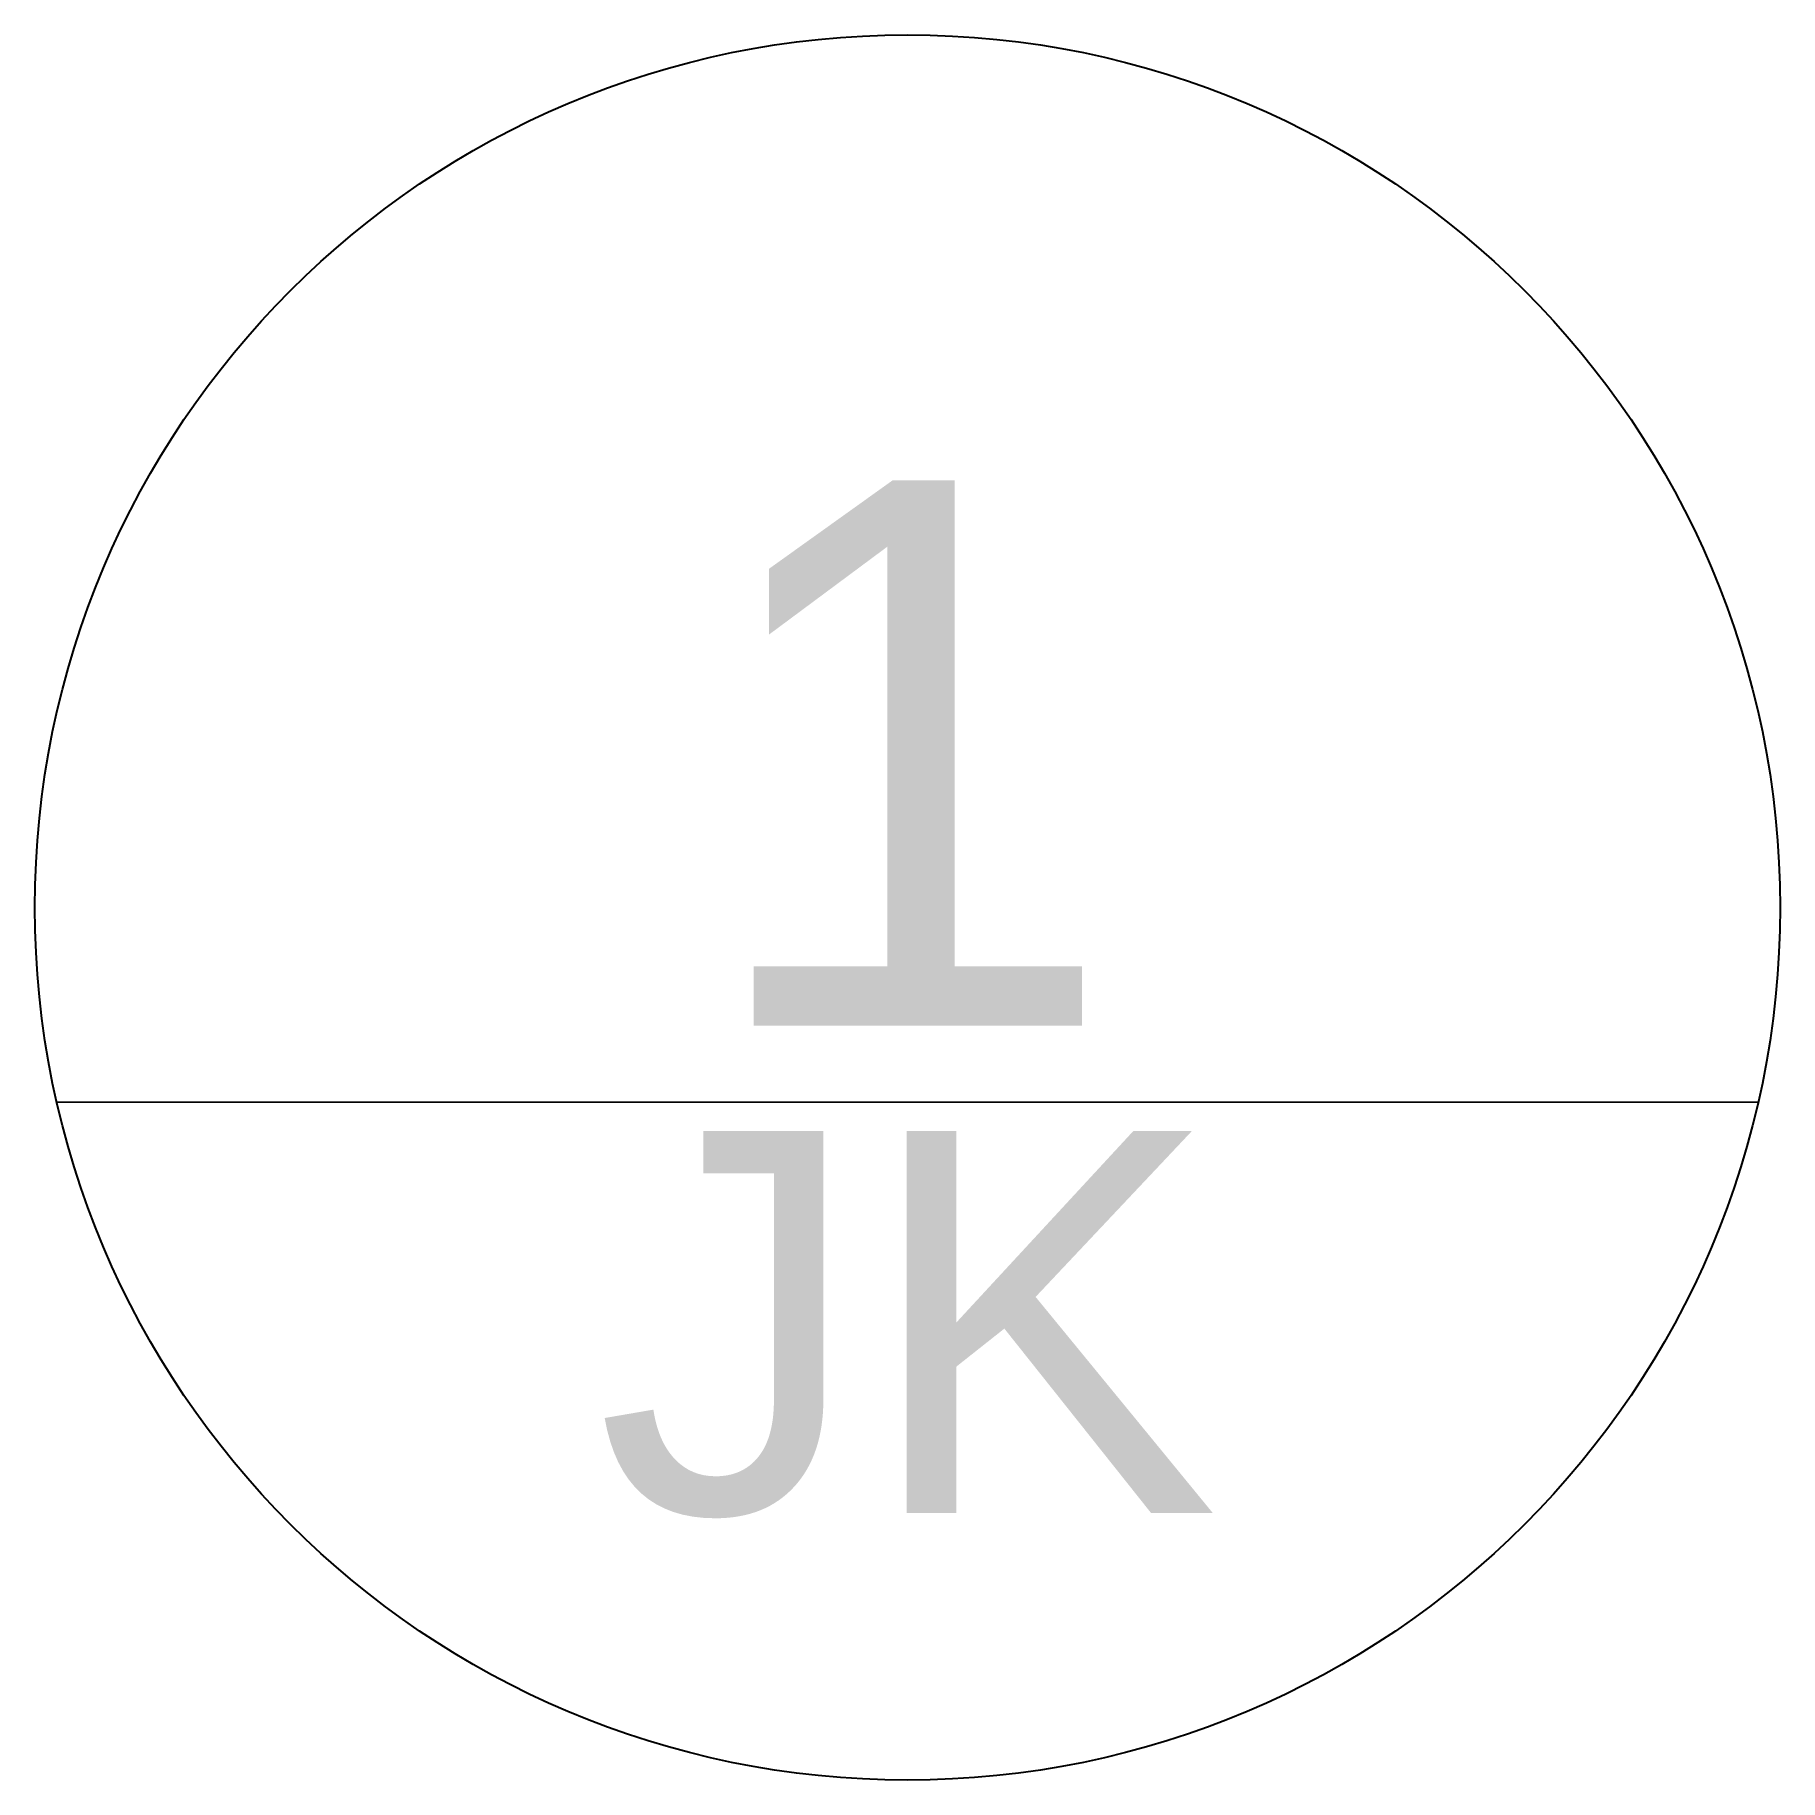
# Model space of a CAD drawing. Header units: millimetres. Extents: x -400 to 400, y -424 to 376.
import ezdxf
from ezdxf.enums import TextEntityAlignment as Align

# ---------------------------------------------------------------- set-up
doc = ezdxf.new("R2010")
doc.units = ezdxf.units.MM
doc.styles.get("Standard").update_dxf_attribs({"font": 'arial.ttf'})

# ---------------------------------------------------------------- blocks, each defined once
blk = doc.blocks.new('positiov2')
at = {"color": 175}
blk.add_line((-389.96, -89.05), (389.92, -89.22), dxfattribs=at)
blk.add_circle((0, 0), 400, dxfattribs=at)
at = {"color": 3}
for tag, p in [('NUMERO', (-0.02, 70.86)), ('TEKSTI', (0, -190))]:
    blk.add_attdef(tag, text='', height=175, dxfattribs=at).set_placement(p, align=Align.MIDDLE_CENTER)
blk = doc.blocks.new('positio')
ref = blk.add_blockref('positiov2', (5261.83, 3553.77))
ref.add_attrib('NUMERO', '1', dxfattribs={"color": 3, "height": 250}).set_placement((5261.81, 3624.63), align=Align.MIDDLE_CENTER)
ref.add_attrib('TEKSTI', 'JK', dxfattribs={"color": 3, "height": 175}).set_placement((5261.83, 3363.77), align=Align.MIDDLE_CENTER)

msp = doc.modelspace()

# ---------------------------------------------------------------- block references
msp.add_blockref('positio', (-5262.12, -3578.01))

doc.saveas('drawing.dxf')
